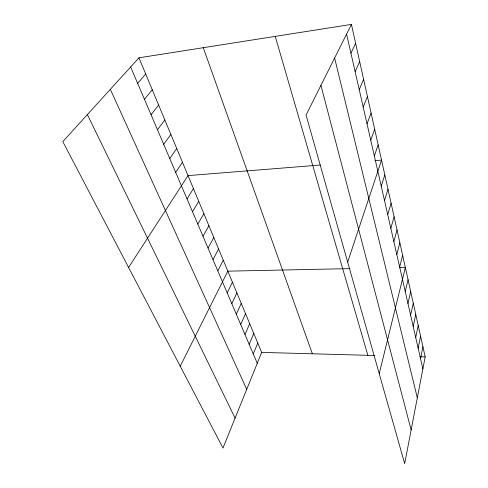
<?xml version="1.0" encoding="UTF-8"?>
<svg xmlns="http://www.w3.org/2000/svg" width="488" height="488" viewBox="0 0 488 488"><rect width="100%" height="100%" fill="white"/><g stroke="black" fill="none" stroke-linecap="round" stroke-linejoin="round"><path stroke-width="0.73" d="M351.427 24.4L425.182 356.899L404.668 463.6L306.061 115.04L351.427 24.4L138.958 57.81L62.818 141.636L222.992 448.021L261.666 352.397L138.958 57.81M420.546 358.674L422.919 346.681M418.155 348.194L420.595 336.214M415.709 337.44L418.216 325.484M413.19 326.411L415.77 314.473M410.615 315.089L413.269 303.182M407.962 303.469L410.695 291.598M405.241 291.537L408.06 279.703M379.231 373.686L405.351 267.485L399.507 267.607M399.66 267.046L402.649 255.309M396.799 254.486L399.873 242.81M393.859 241.572L397.025 229.964M390.833 228.305L394.097 216.77M387.722 214.653L391.089 203.203M384.52 200.611L387.997 189.252M381.226 186.154L384.812 174.905M347.663 262.105L381.537 160.131L374.9 160.662M374.339 155.934L378.163 144.924M370.74 140.129L374.686 129.259M367.025 123.836L371.106 113.118M363.194 107.018L367.415 96.472M253.266 353.898L257.768 343.04M359.235 89.67L363.603 79.306M249.173 344.315L253.784 333.469M244.982 334.512L249.704 323.678M355.154 71.748L359.674 61.592M240.694 324.477L245.531 313.662M236.302 314.199L241.261 303.408M350.933 53.235L355.618 43.298M231.806 303.676L236.894 292.916M227.194 292.898L232.416 282.168M180.237 366.226L227.829 271.157L349.988 268.632M217.782 270.864L223.272 260.214M212.969 259.61L218.6 249.008M208.041 248.075L213.817 237.522M202.99 236.247L208.913 225.755M197.805 224.12L203.892 213.689M192.486 211.682L198.738 201.318M187.032 198.915L193.449 188.63M128.594 267.448L188.026 175.613L320.366 165.023M175.68 172.349L182.463 162.248M169.769 158.527L176.748 148.529M163.7 144.32L170.873 134.432M157.453 129.716L164.84 119.95M151.036 114.698L158.643 105.066M144.436 99.247L152.268 89.761M137.634 83.344L145.705 74.011M261.666 352.397L374.479 355.502M420.046 356.752L425.182 356.899M87.376 114.595L235.094 418.094M110.331 89.322L246.721 389.345M130.638 66.966L257.274 363.261M203.264 47.696L312.357 353.788M275.244 36.38L367.848 355.319M320.927 85.327L411.14 429.934M334.622 57.968L417.313 397.83M346.571 34.093L422.876 368.897"/></g></svg>
